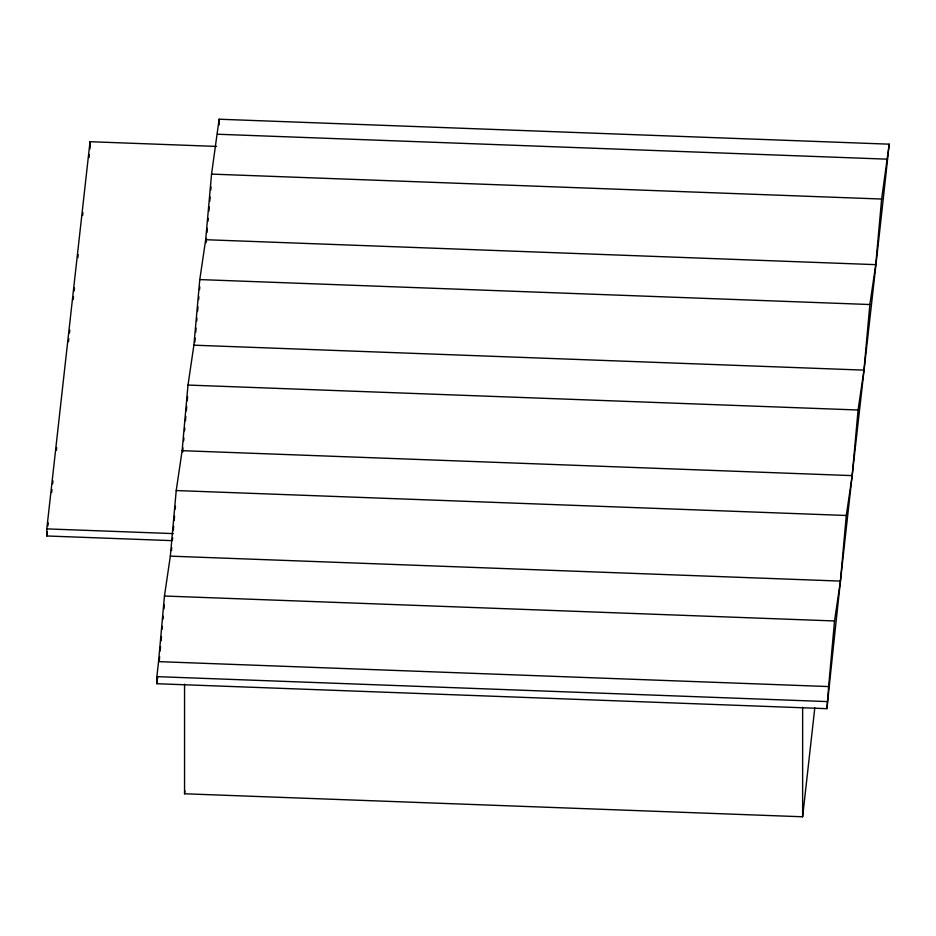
<?xml version="1.0" encoding="UTF-8"?>
<svg xmlns="http://www.w3.org/2000/svg" width="936" height="936" viewBox="0 0 936 936"><rect width="100%" height="100%" fill="white"/><g stroke="black" fill="none" stroke-linecap="round" stroke-linejoin="round"><path stroke-width="1.4" d="M158.558 661.635L164.455 596.021L170.34 556.148L176.225 490.546L182.122 450.672L188.007 385.059L193.892 345.185L199.789 279.583L205.674 239.71L211.559 174.108L219.129 119.223L889.2 144.167C868.947 332.303 846.214 520.334 826.956 708.669L156.885 683.725L156.885 676.634L158.558 661.635L828.629 686.568L834.526 620.966L840.411 581.092L846.296 515.479L852.193 475.617L858.078 410.003L863.963 370.13L869.86 304.528L875.745 264.654L881.63 199.04L889.2 144.167M159.26 661.062L159.646 656.721M160.161 650.941L160.559 646.6M161.074 640.821L161.46 636.48M162.115 629.249L162.373 626.36M163.016 619.129L163.285 616.227M163.929 608.997L164.315 604.668M171.487 550.508L171.744 547.654M172.388 540.528L172.645 537.673M173.289 530.536L173.663 526.266M174.178 520.556L174.564 516.274M175.207 509.149L175.465 506.294M182.625 452.158L183.011 447.876M183.655 440.751L183.912 437.896M184.556 430.771L184.801 427.916M185.445 420.779L185.831 416.508M186.346 410.799L186.732 406.516M187.235 400.819L187.621 396.536M194.793 342.4L195.179 338.118M195.694 332.42L196.069 328.138M196.712 321.013L196.969 318.158M197.613 311.021L197.987 306.751M198.631 299.614L198.888 296.759M199.532 289.633L199.789 286.779M206.06 242.623L206.446 238.352M206.95 232.643L207.336 228.361M207.979 221.235L208.237 218.38M208.88 211.255L209.254 206.973M209.769 201.263L210.155 196.993M210.799 189.856L211.056 187.001M171.85 540.634L46.8 535.977L46.8 528.887L90.031 141.71L216.532 146.414M46.8 535.977L47.291 531.625M47.935 525.833L48.262 522.931M51.655 492.476L51.983 489.575M52.627 483.772L52.954 480.87M56.359 450.427L56.675 447.525M68.503 341.663L68.819 338.762M69.475 332.959L69.79 330.057M73.195 299.614L73.523 296.712M74.166 290.909L74.494 288.007M77.887 257.552L78.214 254.65M82.59 215.502L82.906 212.601M89.06 157.494L89.388 154.592M156.885 683.725L157.669 676.716M814.8 707.815L802.632 816.777L184.556 793.775L184.883 790.861M826.956 708.669L828.629 686.568M217.456 134.234L887.527 159.179M211.559 174.108L881.63 199.04M205.674 239.71L875.745 264.654M199.789 279.583L869.86 304.528M193.892 345.185L863.963 370.13M188.007 385.059L858.078 410.003M182.122 450.672L852.193 475.617M176.225 490.546L846.296 515.479M46.8 528.887L173.3 533.602M170.34 556.148L840.411 581.092M164.455 596.021L834.526 620.966M156.885 676.634L826.956 701.579M802.632 707.195L802.632 816.777M219.129 119.223L219.129 124.897M184.556 684.193L184.556 793.775M90.031 141.71L90.031 148.801"/></g></svg>
